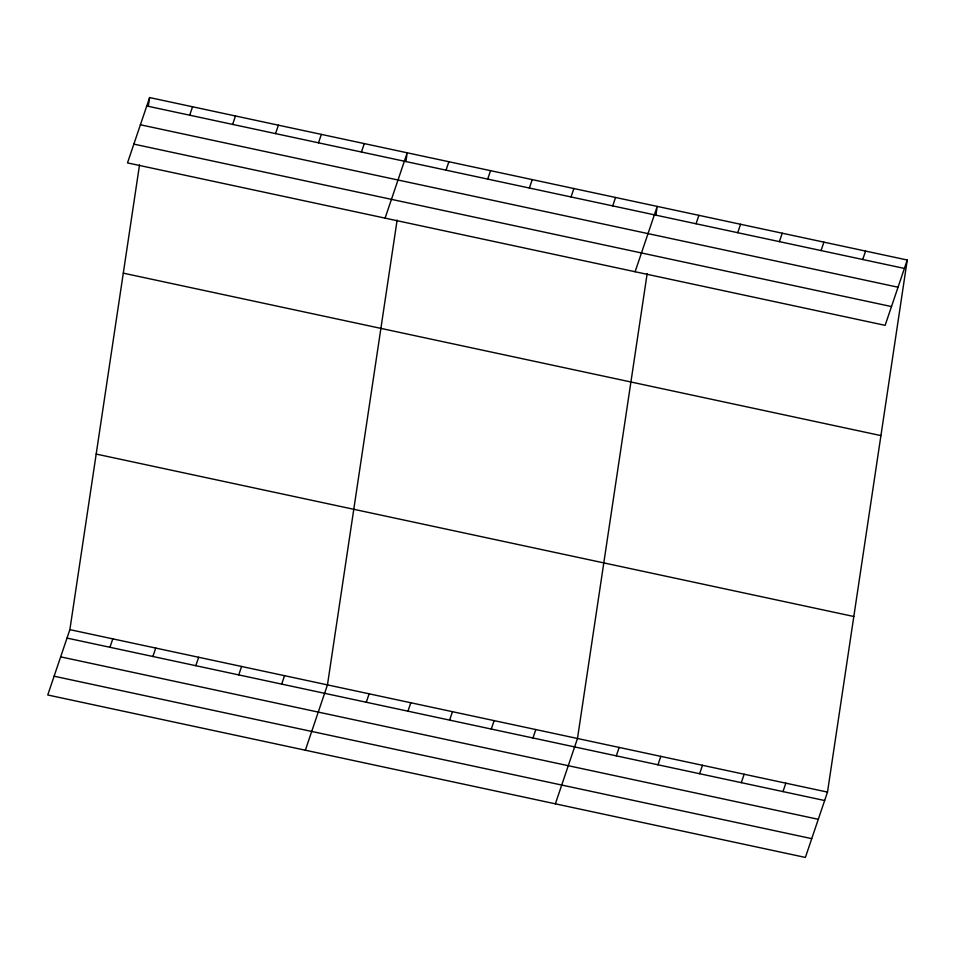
<?xml version="1.0" encoding="UTF-8"?>
<svg xmlns="http://www.w3.org/2000/svg" width="955" height="955" viewBox="0 0 955 955"><rect width="100%" height="100%" fill="white"/><g stroke="black" fill="none" stroke-linecap="round" stroke-linejoin="round"><path stroke-width="1.43" d="M907.25 260.011L885.13 325.345L127.504 162.899L149.613 97.565L907.25 260.011L827.496 792.101L805.387 857.435L47.75 694.989L69.87 629.655L139.525 164.881M148.3 106.351L149.613 97.565M397.125 220.104L327.458 684.89L305.349 750.224M405.899 161.574L407.212 152.8L385.092 218.134M647.144 273.715L577.477 738.49L555.368 803.824M655.918 215.185L657.231 206.399L635.111 271.733M189.699 115.197L192.552 106.769M232.626 124.413L235.479 115.985M275.565 133.616L278.406 125.189M109.944 647.287L112.797 638.859M318.493 142.82L321.346 134.392M152.872 656.491L155.725 648.075M361.42 152.024L364.273 143.596M195.811 665.707L198.664 657.279M238.738 674.91L241.591 666.483M446.033 170.157L448.886 161.729M281.677 684.114L284.53 675.686M487.695 179.098L490.548 170.67M529.368 188.028L532.221 179.6M366.278 702.247L369.131 693.819M571.042 196.957L573.895 188.529M407.952 711.189L410.805 702.761M612.704 205.898L615.557 197.47M449.614 720.118L452.467 711.69M491.288 729.047L494.141 720.619M696.052 223.768L698.905 215.341M532.962 737.988L535.815 729.56M737.714 232.698L740.567 224.27M779.387 241.627L782.24 233.199M616.297 755.859L619.15 747.431M821.061 250.568L823.914 242.14M657.971 764.788L660.824 756.36M862.723 259.497L865.576 251.07M699.633 773.717L702.486 765.289M741.307 782.658L744.16 774.23M782.981 791.588L785.834 783.16M146.76 105.993L904.397 268.439M140.409 124.783L898.046 287.216M133.855 144.121L891.493 306.567M123.302 273.154L880.928 435.599M96.18 454.067L853.818 616.5M69.87 629.655L827.496 792.101M67.017 638.083L824.643 800.529M60.654 656.861L818.292 819.306M54.101 676.212L811.738 838.645"/></g></svg>
